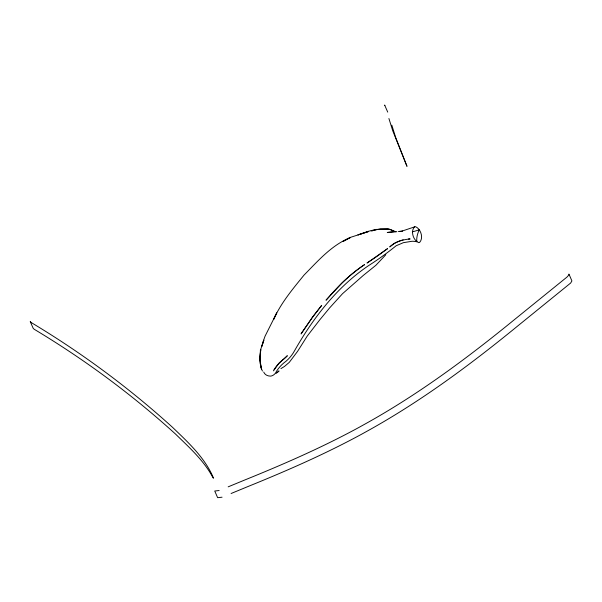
<?xml version="1.0" encoding="UTF-8"?>
<svg xmlns="http://www.w3.org/2000/svg" width="602" height="602" viewBox="0 0 602 602"><rect width="100%" height="100%" fill="white"/><g stroke="black" fill="none" stroke-linecap="round" stroke-linejoin="round"><path stroke-width="0.9" d="M273.428 370.87L278.899 363.352L287.35 355.707A25.645 16.397 -41 0 1 284.129 358.845L281.932 360.53A23.598 15.095 -41 0 0 274.045 369.748M385.814 254.751L375.874 265.294L363.36 275.37L342.523 293.701L329.55 307.991L319.745 319.873L307.223 336.097L297.614 351.312L289.284 362.351L284.437 366.483L280.931 368.627M276.13 373.428L279.042 370.922L277.025 372.63M414.515 226.811C410.308 231.296 413.296 240.507 418.729 242.651L419.602 242.448C423.8 237.963 420.813 228.76 415.38 226.615L402.241 231.025M228.173 486.845L245.21 479.809C284.091 464.059 322.612 447.218 359.477 427.134L362.585 425.396C416.546 395.725 466.196 359.003 513.815 320.129L566.971 277.078L568.672 275.174L568.943 274.045L571.9 280.908L570.681 283.008L516.727 326.788C469.108 365.662 419.459 402.392 365.497 432.063L362.389 433.794C325.524 453.878 287.003 470.719 248.122 486.469L231.085 493.505M219.143 490.532L214.733 491.021L217.646 497.688L222.055 497.199M371.156 230.95L380.336 228.843L388.252 228.978M372.021 230.829L376.453 229.505L389.163 229.189L395.8 231.725L387.267 232.462L395.04 231.582M412.34 231.77L414.056 231.394A79.494 50.831 -41 0 0 419.285 229.776A27.143 17.353 -41 0 0 416.832 241.793A31.146 19.919 -41 0 0 412.137 241.259L403.393 242.666L396.139 245.767A195.989 125.329 -41 0 1 369.003 265.347C337.18 286.68 313.138 317.931 294.408 350.989A25.645 16.397 -41 0 1 286.131 361.155L283.941 362.84A23.598 15.095 -41 0 0 275.438 373.18A5.207 3.334 -41 0 1 270.576 376.115A14.757 9.436 -41 0 1 263.714 372.051M398.358 231.469L402.618 231.048M262.412 371.028C259.357 364.413 259.379 356.625 260.824 349.574L260.094 356.121L260.365 359.138L260.365 350.387L263.849 340.145L261.825 346.3L263.428 340.77L265.061 336.179L276.754 312.889L273.617 319.436C280.999 302.934 292.79 288.922 304.108 275.009C318.097 260.847 331.574 245.134 350.477 237.497L342.756 241.568L350.439 237.361L368.198 231.665L357.942 234.893L367.717 231.461L376.009 229.422L389.163 229.189A30.04 19.211 -41 0 1 393.241 230.942M213.085 477.913C204.101 460.673 189.269 447.482 175.551 434.087C132.026 394.551 84.476 359.417 34.051 329.166L33.14 328.218L30.228 321.551L31.138 322.499C81.563 352.757 129.114 387.891 172.646 427.428C188.245 442.447 205.034 457.783 213.544 478.176M387.726 112.115L384.64 105.041L384.821 105.455M391.819 125.171L395.68 137.519L406.99 166.333L392.767 130.852L388.907 118.511M260.485 363.066L261.456 369.026L260.395 363.826L259.959 357.159L260.357 361.825M260.538 363.044L260.598 364.624M396.808 231.725A10.068 6.441 -41 0 1 394.566 231.522M394.28 231.431A10.068 6.441 -41 0 1 393.49 231.085M401.782 231.221A79.494 50.831 -41 0 1 400.112 231.431M403.189 239.844A31.146 19.919 -41 0 0 394.129 243.456L389.735 246.94C395.221 241.726 402.73 239.588 410.135 238.941A31.146 19.919 -41 0 0 408.457 238.994M302.204 332.123L301.068 333.937L311.919 318.007L321.686 305.38L313.446 315.915L302.204 332.123M330.483 295.115L326.021 300.21L341.861 283.106A100 63.947 -41 0 1 348.31 277.108L350.537 275.182A100 63.947 -41 0 1 364.564 264.624C351.839 273.127 340.597 283.662 330.483 295.115M387.522 248.656L366.994 263.036L371.637 260.004A195.989 125.329 -41 0 0 378.515 255.278L387.522 248.656"/></g></svg>
